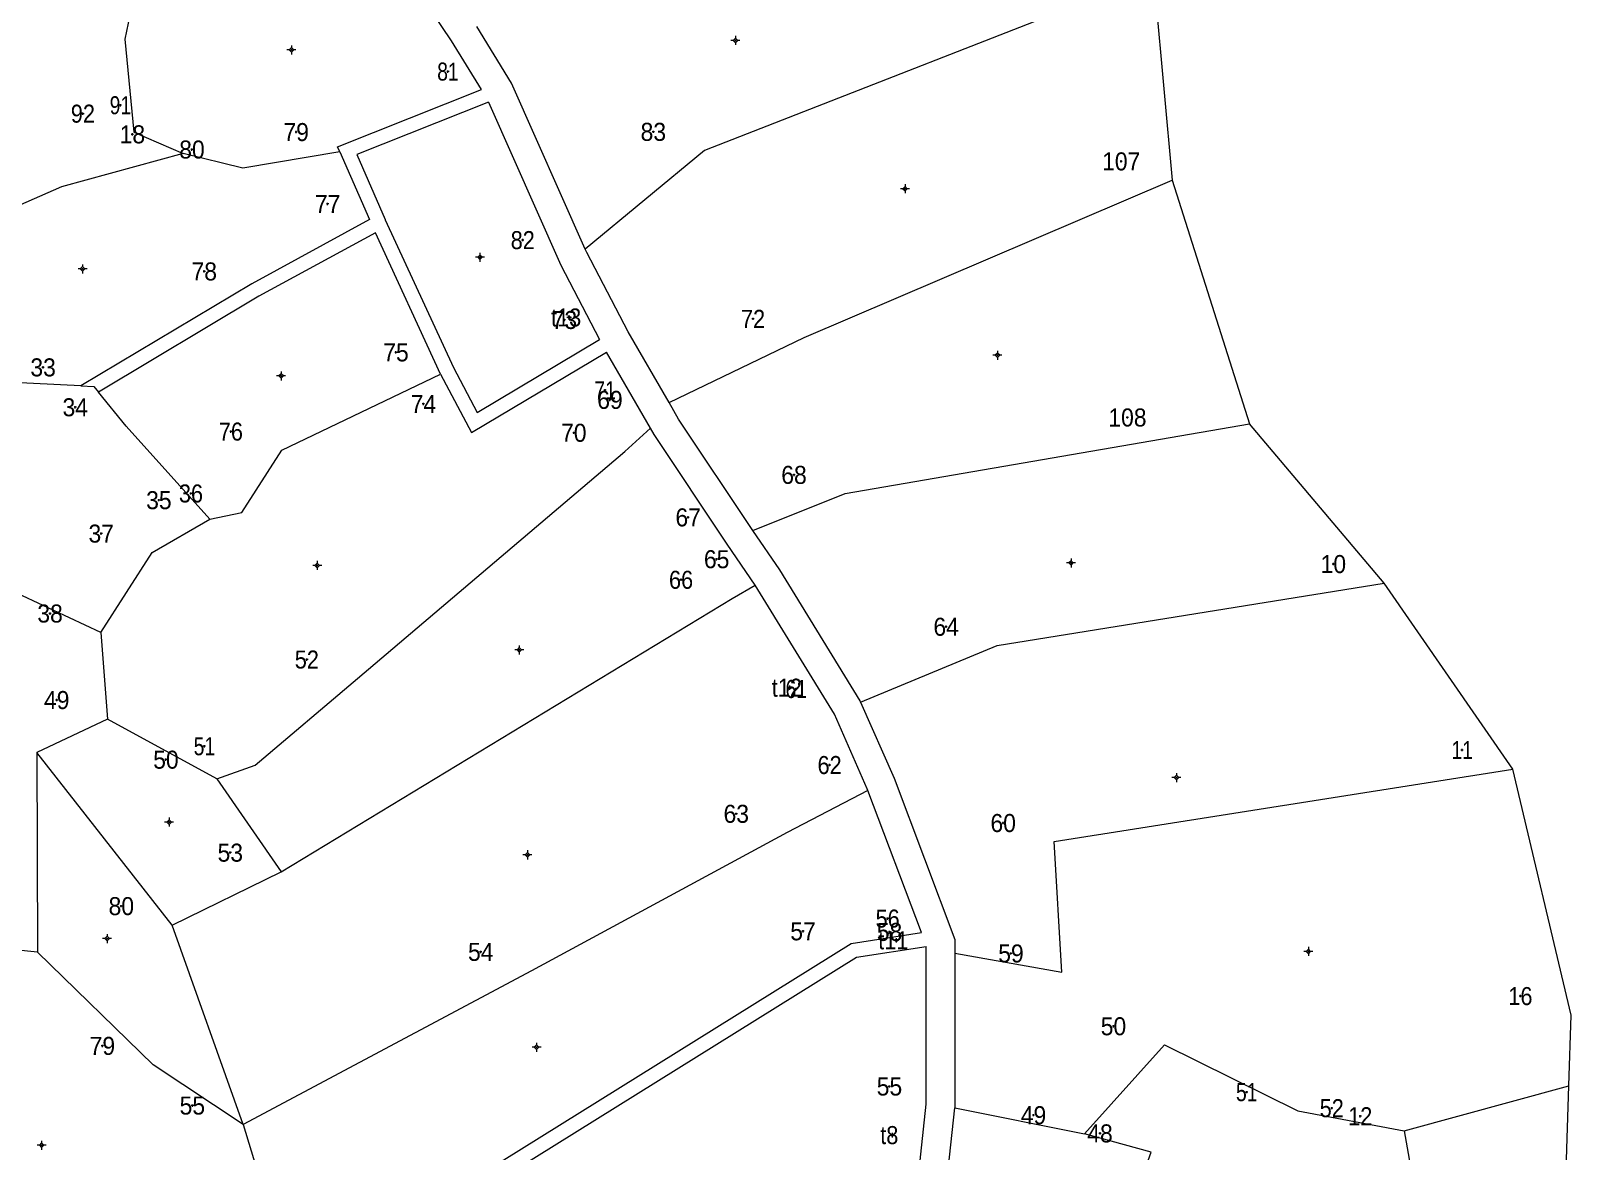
# Model space of a CAD drawing. Header units: metres. Extents: x 547711 to 551864, y 1821204 to 1823097.
# Drawn here: x 548503.4 to 548930.6, y 1821577.5 to 1821888.1 of the extents above; entities that cross this region are included whole.
import ezdxf
from ezdxf.enums import TextEntityAlignment as Align

# ---------------------------------------------------------------- set-up
doc = ezdxf.new("R2010")
doc.units = ezdxf.units.M
doc.header["$LTSCALE"] = 2
for name, color, linetype, lineweight in [('10', 7, 'Continuous', 13), ('11', 7, 'Continuous', 13), ('22', 7, 'Continuous', 13), ('51', 7, 'Continuous', 13)]:
    doc.layers.add(name, color=color, linetype=linetype, lineweight=lineweight)
doc.layers.add('12', color=7, linetype='Continuous')

msp = doc.modelspace()

# ---------------------------------------------------------------- hatches: boundary and pattern name
at = {"layer": '10'}
for points in [[(548652.69, 1821808.567, 1), (548652.69, 1821808.717, 1)], [(548713.906, 1821705.937, 1), (548713.906, 1821706.087, 1)], [(548743.416, 1821635.9, 1), (548743.416, 1821636.05, 1)], [(548742.315, 1821581.911, 1), (548742.315, 1821582.061, 1)]]:
    msp.add_hatch(color=256, dxfattribs=at).paths.add_polyline_path(points)
at = {"layer": '51'}
for points in [[(548698.961, 1821885.416, 1), (548698.661, 1821885.416, 1)], [(548575.821, 1821882.816, 1), (548575.521, 1821882.816, 1)], [(548745.981, 1821844.316, 1), (548745.681, 1821844.316, 1)], [(548628.101, 1821825.306, 1), (548627.801, 1821825.306, 1)], [(548517.881, 1821822.106, 1), (548517.581, 1821822.106, 1)], [(548771.621, 1821798.156, 1), (548771.321, 1821798.156, 1)], [(548572.951, 1821792.416, 1), (548572.651, 1821792.416, 1)], [(548582.971, 1821739.886, 1), (548582.671, 1821739.886, 1)], [(548792.021, 1821740.576, 1), (548791.721, 1821740.576, 1)], [(548638.991, 1821716.486, 1), (548638.691, 1821716.486, 1)], [(548821.261, 1821681.086, 1), (548820.961, 1821681.086, 1)], [(548541.881, 1821668.736, 1), (548541.581, 1821668.736, 1)], [(548641.261, 1821659.676, 1), (548640.961, 1821659.676, 1)], [(548524.701, 1821636.466, 1), (548524.401, 1821636.466, 1)], [(548857.851, 1821632.886, 1), (548857.551, 1821632.886, 1)], [(548643.781, 1821606.346, 1), (548643.481, 1821606.346, 1)], [(548506.541, 1821579.176, 1), (548506.241, 1821579.176, 1)]]:
    msp.add_hatch(color=256, dxfattribs=at).paths.add_polyline_path(points)

# ---------------------------------------------------------------- linework, layer by layer
at = {"layer": '10'}
for p, q in [((548652.38, 1821808.64), (548652.06, 1821808.64)), ((548652.69, 1821808.95), (548652.69, 1821809.27)), ((548652.69, 1821808.02), (548652.69, 1821808.33)), ((548653.31, 1821808.64), (548653, 1821808.64)), ((548713.59, 1821706.01), (548713.28, 1821706.01)), ((548713.91, 1821706.32), (548713.91, 1821706.64)), ((548713.91, 1821705.39), (548713.91, 1821705.7)), ((548714.53, 1821706.01), (548714.22, 1821706.01)), ((548743.1, 1821635.97), (548742.79, 1821635.97)), ((548743.42, 1821636.29), (548743.42, 1821636.6)), ((548743.42, 1821635.35), (548743.42, 1821635.66)), ((548744.04, 1821635.97), (548743.73, 1821635.97)), ((548742, 1821581.99), (548741.69, 1821581.99)), ((548742.31, 1821582.3), (548742.31, 1821582.61)), ((548742.31, 1821581.36), (548742.31, 1821581.67)), ((548742.94, 1821581.99), (548742.63, 1821581.99))]:
    msp.add_line(p, q, dxfattribs=at)
for centre, radius in [((548652.69, 1821808.642), 0.312), ((548652.69, 1821808.642), 0.075), ((548713.906, 1821706.012), 0.312), ((548713.906, 1821706.012), 0.075), ((548743.416, 1821635.975), 0.312), ((548743.416, 1821635.975), 0.075), ((548742.315, 1821581.986), 0.312), ((548742.315, 1821581.986), 0.075)]:
    msp.add_circle(centre, radius, dxfattribs=at)
at = {"layer": '11'}
for p, q in [((548619.37, 1821876.8), (548618.75, 1821876.8)), ((548619.06, 1821876.48), (548619.06, 1821877.11)), ((548528.54, 1821867.48), (548527.92, 1821867.48)), ((548528.23, 1821867.16), (548528.23, 1821867.79)), ((548518.15, 1821865.13), (548517.53, 1821865.13)), ((548517.84, 1821864.82), (548517.84, 1821865.45)), ((548531.88, 1821859.4), (548531.25, 1821859.4)), ((548531.88, 1821859.4), (548531.25, 1821859.4)), ((548531.88, 1821859.4), (548531.25, 1821859.4)), ((548531.56, 1821859.09), (548531.56, 1821859.72)), ((548531.56, 1821859.09), (548531.56, 1821859.72)), ((548531.56, 1821859.09), (548531.56, 1821859.72)), ((548577.3, 1821860.03), (548576.67, 1821860.03)), ((548576.98, 1821859.72), (548576.98, 1821860.34)), ((548676.34, 1821860.09), (548675.72, 1821860.09)), ((548676.03, 1821859.78), (548676.03, 1821860.41)), ((548548.39, 1821855.19), (548547.76, 1821855.19)), ((548548.08, 1821854.87), (548548.08, 1821855.5)), ((548806.09, 1821851.9), (548805.47, 1821851.9)), ((548805.78, 1821851.59), (548805.78, 1821852.22)), ((548585.71, 1821839.78), (548585.71, 1821840.41)), ((548586.02, 1821840.09), (548585.39, 1821840.09)), ((548640.13, 1821830.08), (548639.51, 1821830.08)), ((548639.82, 1821829.76), (548639.82, 1821830.39)), ((548551.8, 1821821.4), (548551.18, 1821821.4)), ((548551.49, 1821821.09), (548551.49, 1821821.71)), ((548651.67, 1821807.95), (548651.05, 1821807.95)), ((548651.36, 1821807.64), (548651.36, 1821808.26)), ((548704, 1821808.25), (548703.38, 1821808.25)), ((548703.69, 1821807.94), (548703.69, 1821808.57)), ((548604.97, 1821798.96), (548604.34, 1821798.96)), ((548604.66, 1821798.65), (548604.66, 1821799.27)), ((548507.11, 1821794.8), (548506.48, 1821794.8)), ((548507.11, 1821794.8), (548506.48, 1821794.8)), ((548507.11, 1821794.8), (548506.48, 1821794.8)), ((548506.8, 1821794.49), (548506.8, 1821795.11)), ((548506.8, 1821794.49), (548506.8, 1821795.11)), ((548506.8, 1821794.49), (548506.8, 1821795.11)), ((548612.27, 1821784.35), (548612.27, 1821784.97)), ((548662.96, 1821788.46), (548662.33, 1821788.46)), ((548662.65, 1821788.15), (548662.65, 1821788.78)), ((548664.31, 1821785.79), (548663.69, 1821785.79)), ((548664, 1821785.48), (548664, 1821786.1)), ((548516.03, 1821783.75), (548515.41, 1821783.75)), ((548516.03, 1821783.75), (548515.41, 1821783.75)), ((548516.03, 1821783.75), (548515.41, 1821783.75)), ((548515.72, 1821783.44), (548515.72, 1821784.07)), ((548515.72, 1821783.44), (548515.72, 1821784.07)), ((548515.72, 1821783.44), (548515.72, 1821784.07)), ((548612.58, 1821784.66), (548611.96, 1821784.66)), ((548807.82, 1821780.91), (548807.2, 1821780.91)), ((548807.51, 1821780.6), (548807.51, 1821781.23)), ((548559.19, 1821777.01), (548558.57, 1821777.01)), ((548558.88, 1821776.7), (548558.88, 1821777.33)), ((548654.29, 1821776.67), (548653.66, 1821776.67)), ((548653.97, 1821776.36), (548653.97, 1821776.98)), ((548715.35, 1821765), (548714.73, 1821765)), ((548715.04, 1821764.69), (548715.04, 1821765.31)), ((548548.12, 1821759.85), (548547.49, 1821759.85)), ((548548.12, 1821759.85), (548547.49, 1821759.85)), ((548548.12, 1821759.85), (548547.49, 1821759.85)), ((548547.81, 1821759.54), (548547.81, 1821760.16)), ((548547.81, 1821759.54), (548547.81, 1821760.16)), ((548547.81, 1821759.54), (548547.81, 1821760.16)), ((548539.22, 1821757.99), (548538.6, 1821757.99)), ((548539.22, 1821757.99), (548538.6, 1821757.99)), ((548539.22, 1821757.99), (548538.6, 1821757.99)), ((548538.91, 1821757.67), (548538.91, 1821758.3)), ((548538.91, 1821757.67), (548538.91, 1821758.3)), ((548538.91, 1821757.67), (548538.91, 1821758.3)), ((548686, 1821753.22), (548685.38, 1821753.22)), ((548685.69, 1821752.91), (548685.69, 1821753.53)), ((548523.23, 1821748.73), (548522.6, 1821748.73)), ((548523.23, 1821748.73), (548522.6, 1821748.73)), ((548523.23, 1821748.73), (548522.6, 1821748.73)), ((548522.92, 1821748.42), (548522.92, 1821749.04)), ((548522.92, 1821748.42), (548522.92, 1821749.04)), ((548522.92, 1821748.42), (548522.92, 1821749.04)), ((548693.91, 1821741.63), (548693.28, 1821741.63)), ((548693.59, 1821741.31), (548693.59, 1821741.94)), ((548864.92, 1821740.28), (548864.3, 1821740.28)), ((548864.92, 1821740.28), (548864.3, 1821740.28)), ((548864.92, 1821740.28), (548864.3, 1821740.28)), ((548864.61, 1821739.97), (548864.61, 1821740.59)), ((548864.61, 1821739.97), (548864.61, 1821740.59)), ((548864.61, 1821739.97), (548864.61, 1821740.59)), ((548684.03, 1821735.92), (548683.4, 1821735.92)), ((548683.72, 1821735.61), (548683.72, 1821736.24)), ((548509.04, 1821726.57), (548508.42, 1821726.57)), ((548509.04, 1821726.57), (548508.42, 1821726.57)), ((548509.04, 1821726.57), (548508.42, 1821726.57)), ((548508.73, 1821726.25), (548508.73, 1821726.88)), ((548508.73, 1821726.25), (548508.73, 1821726.88)), ((548508.73, 1821726.25), (548508.73, 1821726.88)), ((548757.54, 1821722.9), (548756.92, 1821722.9)), ((548757.23, 1821722.59), (548757.23, 1821723.21)), ((548580.26, 1821713.82), (548579.63, 1821713.82)), ((548580.26, 1821713.82), (548579.63, 1821713.82)), ((548580.26, 1821713.82), (548579.63, 1821713.82)), ((548579.94, 1821713.5), (548579.94, 1821714.13)), ((548579.94, 1821713.5), (548579.94, 1821714.13)), ((548579.94, 1821713.5), (548579.94, 1821714.13)), ((548715.98, 1821705.65), (548715.35, 1821705.65)), ((548715.67, 1821705.34), (548715.67, 1821705.96)), ((548510.88, 1821702.59), (548510.25, 1821702.59)), ((548510.88, 1821702.59), (548510.25, 1821702.59)), ((548510.88, 1821702.59), (548510.25, 1821702.59)), ((548510.57, 1821702.28), (548510.57, 1821702.91)), ((548510.57, 1821702.28), (548510.57, 1821702.91)), ((548510.57, 1821702.28), (548510.57, 1821702.91)), ((548551.84, 1821689.78), (548551.21, 1821689.78)), ((548551.84, 1821689.78), (548551.21, 1821689.78)), ((548551.84, 1821689.78), (548551.21, 1821689.78)), ((548551.52, 1821689.46), (548551.52, 1821690.09)), ((548551.52, 1821689.46), (548551.52, 1821690.09)), ((548551.52, 1821689.46), (548551.52, 1821690.09)), ((548900.63, 1821688.72), (548900, 1821688.72)), ((548900.63, 1821688.72), (548900, 1821688.72)), ((548900.63, 1821688.72), (548900, 1821688.72)), ((548900.32, 1821688.41), (548900.32, 1821689.04)), ((548900.32, 1821688.41), (548900.32, 1821689.04)), ((548900.32, 1821688.41), (548900.32, 1821689.04)), ((548541.17, 1821686.06), (548540.54, 1821686.06)), ((548541.17, 1821686.06), (548540.54, 1821686.06)), ((548541.17, 1821686.06), (548540.54, 1821686.06)), ((548540.86, 1821685.75), (548540.86, 1821686.38)), ((548540.86, 1821685.75), (548540.86, 1821686.38)), ((548540.86, 1821685.75), (548540.86, 1821686.38)), ((548725.22, 1821684.57), (548724.6, 1821684.57)), ((548724.91, 1821684.26), (548724.91, 1821684.88)), ((548699.34, 1821671.05), (548698.71, 1821671.05)), ((548699.03, 1821670.73), (548699.03, 1821671.36)), ((548773.36, 1821668.5), (548772.74, 1821668.5)), ((548773.05, 1821668.19), (548773.05, 1821668.81)), ((548559.02, 1821660.28), (548558.4, 1821660.28)), ((548559.02, 1821660.28), (548558.4, 1821660.28)), ((548559.02, 1821660.28), (548558.4, 1821660.28)), ((548558.71, 1821659.97), (548558.71, 1821660.6)), ((548558.71, 1821659.97), (548558.71, 1821660.6)), ((548558.71, 1821659.97), (548558.71, 1821660.6)), ((548528.8, 1821645.46), (548528.18, 1821645.46)), ((548528.8, 1821645.46), (548528.18, 1821645.46)), ((548528.8, 1821645.46), (548528.18, 1821645.46)), ((548528.49, 1821645.15), (548528.49, 1821645.77)), ((548528.49, 1821645.15), (548528.49, 1821645.77)), ((548528.49, 1821645.15), (548528.49, 1821645.77)), ((548741.32, 1821642.01), (548740.69, 1821642.01)), ((548741.01, 1821641.7), (548741.01, 1821642.32)), ((548717.85, 1821638.48), (548717.22, 1821638.48)), ((548717.54, 1821638.16), (548717.54, 1821638.79)), ((548741.84, 1821638.31), (548741.22, 1821638.31)), ((548741.53, 1821637.99), (548741.53, 1821638.62)), ((548628.48, 1821632.78), (548627.86, 1821632.78)), ((548628.48, 1821632.78), (548627.86, 1821632.78)), ((548628.48, 1821632.78), (548627.86, 1821632.78)), ((548628.17, 1821632.46), (548628.17, 1821633.09)), ((548628.17, 1821632.46), (548628.17, 1821633.09)), ((548628.17, 1821632.46), (548628.17, 1821633.09)), ((548775.52, 1821632.34), (548774.9, 1821632.34)), ((548775.21, 1821632.03), (548775.21, 1821632.65)), ((548916.8, 1821620.52), (548916.18, 1821620.52)), ((548916.8, 1821620.52), (548916.18, 1821620.52)), ((548916.8, 1821620.52), (548916.18, 1821620.52)), ((548916.49, 1821620.21), (548916.49, 1821620.83)), ((548916.49, 1821620.21), (548916.49, 1821620.83)), ((548916.49, 1821620.21), (548916.49, 1821620.83)), ((548803.94, 1821612.16), (548803.32, 1821612.16)), ((548803.63, 1821611.85), (548803.63, 1821612.48)), ((548523.55, 1821606.72), (548522.93, 1821606.72)), ((548523.55, 1821606.72), (548522.93, 1821606.72)), ((548523.55, 1821606.72), (548522.93, 1821606.72)), ((548523.24, 1821606.41), (548523.24, 1821607.03)), ((548523.24, 1821606.41), (548523.24, 1821607.03)), ((548523.24, 1821606.41), (548523.24, 1821607.03)), ((548741.82, 1821595.46), (548741.19, 1821595.46)), ((548741.51, 1821595.15), (548741.51, 1821595.77)), ((548840.89, 1821593.89), (548840.27, 1821593.89)), ((548840.58, 1821593.58), (548840.58, 1821594.2)), ((548548.5, 1821590.18), (548547.88, 1821590.18)), ((548548.5, 1821590.18), (548547.88, 1821590.18)), ((548548.5, 1821590.18), (548547.88, 1821590.18)), ((548548.19, 1821589.87), (548548.19, 1821590.49)), ((548548.19, 1821589.87), (548548.19, 1821590.49)), ((548548.19, 1821589.87), (548548.19, 1821590.49)), ((548864.5, 1821589.45), (548863.87, 1821589.45)), ((548864.18, 1821589.14), (548864.18, 1821589.76)), ((548781.77, 1821587.51), (548781.15, 1821587.51)), ((548781.46, 1821587.2), (548781.46, 1821587.83)), ((548872.39, 1821587.22), (548871.76, 1821587.22)), ((548872.39, 1821587.22), (548871.76, 1821587.22)), ((548872.39, 1821587.22), (548871.76, 1821587.22)), ((548872.07, 1821586.91), (548872.07, 1821587.54)), ((548872.07, 1821586.91), (548872.07, 1821587.54)), ((548872.07, 1821586.91), (548872.07, 1821587.54)), ((548800.21, 1821582.46), (548799.58, 1821582.46)), ((548799.9, 1821582.14), (548799.9, 1821582.77))]:
    msp.add_line(p, q, dxfattribs=at)
at = {"layer": '22'}
for p, q in [((548814.71, 1821903.6), (548819.93, 1821846.74)), ((548819.93, 1821846.74), (548841.37, 1821779.14)), ((548522.81, 1821721.29), (548524.65, 1821697.31)), ((548542.57, 1821640.18), (548505.09, 1821688.05)), ((548554.94, 1821680.78), (548572.79, 1821655)), ((548750.39, 1821638.14), (548735.49, 1821677.54)), ((548884.23, 1821583.18), (548929.94, 1821595.69)), ((548759.6, 1821589.51), (548795.61, 1821582.35)), ((548562.27, 1821584.9), (548571.23, 1821555.41))]:
    msp.add_line(p, q, dxfattribs=at)
for points in [[(548542.54, 1821911.69), (548531.32, 1821894.67), (548529.43, 1821885.79), (548531.99, 1821859.97), (548545.64, 1821854.12)], [(548628.37, 1821871.87), (548620.07, 1821885.35), (548607.42, 1821904.19), (548607.34, 1821904.36)], [(548814.71, 1821903.6), (548690.18, 1821854.93), (548657.17, 1821827.57)], [(548657.17, 1821827.57), (548636.73, 1821873.58), (548627.04, 1821889.3)], [(548589.1, 1821854.53), (548588.47, 1821855.96), (548628.37, 1821871.87)], [(548630.3, 1821868.33), (548593.79, 1821853.78), (548601.67, 1821835.77), (548601.7, 1821835.73), (548620.58, 1821794.74), (548627.2, 1821782.29), (548661.14, 1821802.52)], [(548630.3, 1821868.33), (548650.37, 1821823.17), (548661.14, 1821802.52)], [(548545.64, 1821854.12), (548511.86, 1821844.83), (548490.52, 1821835.56), (548463.86, 1821822.59)], [(548589.1, 1821854.53), (548597.29, 1821835.81), (548564.65, 1821817.98), (548517.27, 1821789.7)], [(548589.1, 1821854.53), (548562.23, 1821850.03), (548545.64, 1821854.12)], [(548680.41, 1821785.05), (548717.84, 1821803.09), (548819.93, 1821846.74)], [(548617, 1821792.93), (548598.94, 1821832.14), (548566.63, 1821814.5), (548522.15, 1821787.94)], [(548680.41, 1821785.05), (548669.04, 1821804.68), (548657.57, 1821826.67), (548657.17, 1821827.57)], [(548617, 1821792.93), (548625.64, 1821776.71), (548663.07, 1821799.01)], [(548704.27, 1821734.46), (548696.53, 1821745.81), (548676.28, 1821776.22), (548675.25, 1821777.99), (548663.07, 1821799.01)], [(548517.27, 1821789.7), (548485.28, 1821791.28), (548373.21, 1821776.28)], [(548517.27, 1821789.7), (548520.88, 1821789.52), (548522.15, 1821787.94)], [(548552.99, 1821752.71), (548561.89, 1821754.57), (548573.03, 1821771.85), (548617, 1821792.93)], [(548552.99, 1821752.71), (548529.8, 1821778.47), (548522.15, 1821787.94)], [(548703.64, 1821749.59), (548683.05, 1821780.49), (548680.41, 1821785.05)], [(548554.94, 1821680.78), (548565.6, 1821684.5), (548594.02, 1821708.54), (548668.12, 1821771.51), (548675.25, 1821777.99)], [(548703.64, 1821749.59), (548729.19, 1821759.84), (548841.37, 1821779.14)], [(548914.4, 1821683.44), (548878.69, 1821735), (548841.37, 1821779.14)], [(548522.81, 1821721.29), (548537, 1821743.45), (548552.99, 1821752.71)], [(548522.81, 1821721.29), (548483.62, 1821739.64), (548460.48, 1821741.43), (548451.57, 1821746.94), (548382.19, 1821737.56)], [(548733.51, 1821702.02), (548733.37, 1821702.35), (548711.07, 1821738.69), (548703.64, 1821749.59)], [(548572.79, 1821655), (548697.87, 1821730.76), (548704.27, 1821734.46)], [(548735.49, 1821677.54), (548735.32, 1821677.99), (548726.27, 1821698.63), (548704.27, 1821734.46)], [(548733.51, 1821702.02), (548771.38, 1821717.74), (548878.69, 1821735)], [(548733.51, 1821702.02), (548742.78, 1821680.89), (548759.68, 1821636.2), (548759.68, 1821632.44)], [(548554.94, 1821680.78), (548524.65, 1821697.31), (548505.09, 1821688.05), (548505.22, 1821632.72)], [(548759.68, 1821632.44), (548789.36, 1821627.18), (548787.2, 1821663.34), (548914.4, 1821683.44)], [(548929.94, 1821595.69), (548930.57, 1821615.24), (548914.4, 1821683.44)], [(548735.49, 1821677.54), (548713.18, 1821665.89), (548642.25, 1821627.5), (548562.27, 1821584.9)], [(548562.27, 1821584.9), (548542.57, 1821640.18), (548572.79, 1821655)], [(548505.22, 1821632.72), (548469.62, 1821636.33), (548423.24, 1821613.58)], [(548582.69, 1821535.16), (548596.62, 1821551.47), (548730.91, 1821635.11), (548750.39, 1821638.14)], [(548562.27, 1821584.9), (548537.32, 1821601.44), (548505.22, 1821632.72)], [(548541.11, 1821496.33), (548542.89, 1821495.41), (548553.24, 1821518.78), (548584.95, 1821531.65), (548599.26, 1821548.41), (548732.33, 1821631.29), (548751.68, 1821634.28)], [(548747.38, 1821558.17), (548748.13, 1821560.28), (548749.47, 1821569.81), (548751.66, 1821590.53), (548751.68, 1821634.28)], [(548759.68, 1821632.44), (548759.66, 1821590.07), (548759.6, 1821589.51)], [(548795.61, 1821582.35), (548817.78, 1821607), (548854.73, 1821588.73), (548884.23, 1821583.18), (548888.44, 1821559.63)], [(548923.32, 1821544.81), (548928.9, 1821563.6), (548929.94, 1821595.69)], [(548757.34, 1821568.35), (548757.43, 1821568.99), (548759.6, 1821589.51)], [(548795.48, 1821558.02), (548806.58, 1821556.44), (548814.05, 1821577.3), (548795.61, 1821582.35)]]:
    msp.add_lwpolyline(points, dxfattribs=at)
at = {"layer": '51'}
for p, q in [((548575.67, 1821884.07), (548575.67, 1821883.44)), ((548698.18, 1821885.42), (548697.56, 1821885.42)), ((548698.81, 1821886.67), (548698.81, 1821886.04)), ((548698.81, 1821884.8), (548698.81, 1821884.17)), ((548700.06, 1821885.42), (548699.44, 1821885.42)), ((548575.04, 1821882.82), (548574.42, 1821882.82)), ((548575.67, 1821882.2), (548575.67, 1821881.57)), ((548576.92, 1821882.82), (548576.3, 1821882.82)), ((548745.83, 1821845.57), (548745.83, 1821844.94)), ((548745.2, 1821844.32), (548744.58, 1821844.32)), ((548745.83, 1821843.7), (548745.83, 1821843.07)), ((548747.08, 1821844.32), (548746.46, 1821844.32)), ((548517.73, 1821823.36), (548517.73, 1821822.74)), ((548627.32, 1821825.31), (548626.7, 1821825.31)), ((548627.95, 1821826.56), (548627.95, 1821825.94)), ((548627.95, 1821824.68), (548627.95, 1821824.06)), ((548629.2, 1821825.31), (548628.58, 1821825.31)), ((548517.1, 1821822.11), (548516.48, 1821822.11)), ((548517.73, 1821821.48), (548517.73, 1821820.86)), ((548518.98, 1821822.11), (548518.36, 1821822.11)), ((548770.84, 1821798.16), (548770.22, 1821798.16)), ((548771.47, 1821799.41), (548771.47, 1821798.78)), ((548772.72, 1821798.16), (548772.1, 1821798.16)), ((548572.8, 1821793.67), (548572.8, 1821793.04)), ((548771.47, 1821797.54), (548771.47, 1821796.91)), ((548572.18, 1821792.42), (548571.55, 1821792.42)), ((548572.8, 1821791.8), (548572.8, 1821791.17)), ((548574.05, 1821792.42), (548573.42, 1821792.42)), ((548582.2, 1821739.89), (548581.57, 1821739.89)), ((548582.82, 1821741.14), (548582.82, 1821740.52)), ((548582.82, 1821739.26), (548582.82, 1821738.64)), ((548584.07, 1821739.89), (548583.44, 1821739.89)), ((548791.24, 1821740.58), (548790.62, 1821740.58)), ((548791.87, 1821741.83), (548791.87, 1821741.2)), ((548791.87, 1821739.96), (548791.87, 1821739.33)), ((548793.12, 1821740.58), (548792.5, 1821740.58)), ((548638.22, 1821716.49), (548637.59, 1821716.49)), ((548638.84, 1821717.74), (548638.84, 1821717.12)), ((548640.09, 1821716.49), (548639.46, 1821716.49)), ((548638.84, 1821715.86), (548638.84, 1821715.24)), ((548821.11, 1821682.34), (548821.11, 1821681.72)), ((548820.48, 1821681.09), (548819.86, 1821681.09)), ((548821.11, 1821680.46), (548821.11, 1821679.84)), ((548822.36, 1821681.09), (548821.74, 1821681.09)), ((548541.73, 1821669.99), (548541.73, 1821669.36)), ((548541.1, 1821668.74), (548540.48, 1821668.74)), ((548541.73, 1821668.12), (548541.73, 1821667.49)), ((548542.98, 1821668.74), (548542.36, 1821668.74)), ((548640.48, 1821659.68), (548639.86, 1821659.68)), ((548641.11, 1821660.93), (548641.11, 1821660.3)), ((548641.11, 1821659.06), (548641.11, 1821658.43)), ((548642.36, 1821659.68), (548641.74, 1821659.68)), ((548523.92, 1821636.47), (548523.3, 1821636.47)), ((548524.55, 1821637.72), (548524.55, 1821637.1)), ((548524.55, 1821635.84), (548524.55, 1821635.22)), ((548525.8, 1821636.47), (548525.18, 1821636.47)), ((548857.08, 1821632.89), (548856.45, 1821632.89)), ((548857.7, 1821634.14), (548857.7, 1821633.52)), ((548857.7, 1821632.26), (548857.7, 1821631.64)), ((548858.95, 1821632.89), (548858.32, 1821632.89)), ((548643.01, 1821606.35), (548642.38, 1821606.35)), ((548643.63, 1821607.6), (548643.63, 1821606.98)), ((548643.63, 1821605.72), (548643.63, 1821605.1)), ((548644.88, 1821606.35), (548644.26, 1821606.35)), ((548506.39, 1821580.43), (548506.39, 1821579.8)), ((548505.77, 1821579.18), (548505.14, 1821579.18)), ((548506.39, 1821578.56), (548506.39, 1821577.93)), ((548507.64, 1821579.18), (548507.02, 1821579.18))]:
    msp.add_line(p, q, dxfattribs=at)
for points in [[(548575.67, 1821883.44), (548575.04, 1821882.82), (548575.67, 1821882.2), (548576.3, 1821882.82)], [(548698.81, 1821886.04), (548698.18, 1821885.42), (548698.81, 1821884.8), (548699.44, 1821885.42)], [(548745.83, 1821844.94), (548745.2, 1821844.32), (548745.83, 1821843.7), (548746.46, 1821844.32)], [(548627.95, 1821825.94), (548627.32, 1821825.31), (548627.95, 1821824.68), (548628.58, 1821825.31)], [(548517.73, 1821822.74), (548517.1, 1821822.11), (548517.73, 1821821.48), (548518.36, 1821822.11)], [(548771.47, 1821798.78), (548770.84, 1821798.16), (548771.47, 1821797.54), (548772.1, 1821798.16)], [(548572.8, 1821793.04), (548572.18, 1821792.42), (548572.8, 1821791.8), (548573.42, 1821792.42)], [(548582.82, 1821740.52), (548582.2, 1821739.89), (548582.82, 1821739.26), (548583.44, 1821739.89)], [(548791.87, 1821741.2), (548791.24, 1821740.58), (548791.87, 1821739.96), (548792.5, 1821740.58)], [(548638.84, 1821717.12), (548638.22, 1821716.49), (548638.84, 1821715.86), (548639.46, 1821716.49)], [(548821.11, 1821681.72), (548820.48, 1821681.09), (548821.11, 1821680.46), (548821.74, 1821681.09)], [(548541.73, 1821669.36), (548541.1, 1821668.74), (548541.73, 1821668.12), (548542.36, 1821668.74)], [(548641.11, 1821660.3), (548640.48, 1821659.68), (548641.11, 1821659.06), (548641.74, 1821659.68)], [(548524.55, 1821637.1), (548523.92, 1821636.47), (548524.55, 1821635.84), (548525.18, 1821636.47)], [(548857.7, 1821633.52), (548857.08, 1821632.89), (548857.7, 1821632.26), (548858.32, 1821632.89)], [(548643.63, 1821606.98), (548643.01, 1821606.35), (548643.63, 1821605.72), (548644.26, 1821606.35)], [(548506.39, 1821579.8), (548505.77, 1821579.18), (548506.39, 1821578.56), (548507.02, 1821579.18)]]:
    msp.add_lwpolyline(points, close=True, dxfattribs=at)
for centre in [(548698.811, 1821885.416), (548575.671, 1821882.816), (548745.831, 1821844.316), (548627.951, 1821825.306), (548517.731, 1821822.106), (548771.471, 1821798.156), (548572.801, 1821792.416), (548582.821, 1821739.886), (548791.871, 1821740.576), (548638.841, 1821716.486), (548821.111, 1821681.086), (548541.731, 1821668.736), (548641.111, 1821659.676), (548524.551, 1821636.466), (548857.701, 1821632.886), (548643.631, 1821606.346), (548506.391, 1821579.176)]:
    msp.add_circle(centre, 0.15, dxfattribs=at)

# ---------------------------------------------------------------- texts
at = {"layer": '12'}
for s, width, p in [('81', 0.8, (548619.065, 1821874.3)), ('92', 0.9, (548517.835, 1821862.63)), ('91', 0.8, (548528.235, 1821864.98)), ('18', 0.95, (548531.56, 1821856.9)), ('18', 0.95, (548531.56, 1821856.9)), ('18', 0.95, (548531.56, 1821856.9)), ('79', 0.95, (548576.98, 1821857.53)), ('83', 0.95, (548676.03, 1821857.59)), ('80', 0.95, (548548.08, 1821852.69)), ('107', 0.95, (548805.78, 1821849.4)), ('77', 0.95, (548585.71, 1821837.59)), ('82', 0.9, (548639.815, 1821827.58)), ('78', 0.95, (548551.49, 1821818.9)), ('t13 ', 0.9, (548652.685, 1821806.14)), ('73', 0.95, (548651.36, 1821805.45)), ('72', 0.9, (548703.685, 1821805.75)), ('75', 0.95, (548604.66, 1821796.46)), ('33', 0.95, (548506.8, 1821792.3)), ('33', 0.95, (548506.8, 1821792.3)), ('33', 0.95, (548506.8, 1821792.3)), ('71', 0.8, (548662.655, 1821785.96)), ('34', 0.95, (548515.72, 1821781.25)), ('34', 0.95, (548515.72, 1821781.25)), ('34', 0.95, (548515.72, 1821781.25)), ('74', 0.95, (548612.27, 1821782.16)), ('69', 0.95, (548664, 1821783.29)), ('108', 0.95, (548807.51, 1821778.41)), ('76', 0.9, (548558.875, 1821774.51)), ('70', 0.95, (548653.97, 1821774.17)), ('68', 0.95, (548715.04, 1821762.5)), ('35', 0.95, (548538.91, 1821755.49)), ('35', 0.95, (548538.91, 1821755.49)), ('35', 0.95, (548538.91, 1821755.49)), ('36', 0.9, (548547.805, 1821757.35)), ('36', 0.9, (548547.805, 1821757.35)), ('36', 0.9, (548547.805, 1821757.35)), ('67', 0.95, (548685.69, 1821750.72)), ('37', 0.95, (548522.92, 1821746.23)), ('37', 0.95, (548522.92, 1821746.23)), ('37', 0.95, (548522.92, 1821746.23)), ('65', 0.95, (548693.59, 1821739.13)), ('10', 0.95, (548864.61, 1821737.78)), ('10', 0.95, (548864.61, 1821737.78)), ('10', 0.95, (548864.61, 1821737.78)), ('66', 0.9, (548683.715, 1821733.42)), ('38', 0.95, (548508.73, 1821724.07)), ('38', 0.95, (548508.73, 1821724.07)), ('38', 0.95, (548508.73, 1821724.07)), ('64', 0.95, (548757.23, 1821720.4)), ('52', 0.9, (548579.935, 1821711.32)), ('52', 0.9, (548579.935, 1821711.32)), ('52', 0.9, (548579.935, 1821711.32)), ('t12 ', 0.9, (548713.905, 1821703.51)), ('61', 0.8, (548715.675, 1821703.15)), ('49', 0.95, (548510.57, 1821700.09)), ('49', 0.95, (548510.57, 1821700.09)), ('49', 0.95, (548510.57, 1821700.09)), ('51', 0.8, (548551.525, 1821687.28)), ('51', 0.8, (548551.525, 1821687.28)), ('51', 0.8, (548551.525, 1821687.28)), ('11', 0.8, (548900.325, 1821686.22)), ('11', 0.8, (548900.325, 1821686.22)), ('11', 0.8, (548900.325, 1821686.22)), ('50', 0.95, (548540.86, 1821683.56)), ('50', 0.95, (548540.86, 1821683.56)), ('50', 0.95, (548540.86, 1821683.56)), ('62', 0.9, (548724.905, 1821682.07)), ('63', 0.95, (548699.03, 1821668.55)), ('60', 0.95, (548773.05, 1821666)), ('53', 0.95, (548558.71, 1821657.78)), ('53', 0.95, (548558.71, 1821657.78)), ('53', 0.95, (548558.71, 1821657.78)), ('80', 0.95, (548528.49, 1821642.96)), ('80', 0.95, (548528.49, 1821642.96)), ('80', 0.95, (548528.49, 1821642.96)), ('56', 0.9, (548741.005, 1821639.51)), ('57', 0.95, (548717.54, 1821635.98)), ('58', 0.95, (548741.53, 1821635.81)), ('t11 ', 0.9, (548743.415, 1821633.48)), ('54', 0.95, (548628.17, 1821630.28)), ('54', 0.95, (548628.17, 1821630.28)), ('54', 0.95, (548628.17, 1821630.28)), ('59', 0.95, (548775.21, 1821629.84)), ('16', 0.9, (548916.485, 1821618.02)), ('16', 0.9, (548916.485, 1821618.02)), ('16', 0.9, (548916.485, 1821618.02)), ('50', 0.95, (548803.63, 1821609.66)), ('79', 0.95, (548523.24, 1821604.22)), ('79', 0.95, (548523.24, 1821604.22)), ('79', 0.95, (548523.24, 1821604.22)), ('55', 0.95, (548741.51, 1821592.96)), ('55', 0.95, (548548.19, 1821587.68)), ('55', 0.95, (548548.19, 1821587.68)), ('55', 0.95, (548548.19, 1821587.68)), ('51', 0.8, (548840.585, 1821591.39)), ('49', 0.95, (548781.46, 1821585.01)), ('52', 0.9, (548864.175, 1821586.95)), ('12', 0.9, (548872.065, 1821584.72)), ('12', 0.9, (548872.065, 1821584.72)), ('12', 0.9, (548872.065, 1821584.72)), ('t8 ', 0.9, (548742.305, 1821579.49)), ('48', 0.95, (548799.9, 1821579.96))]:
    msp.add_text(s, height=5, dxfattribs=dict(at, width=width)).set_placement(p, align=Align.CENTER)

doc.saveas('drawing.dxf')
